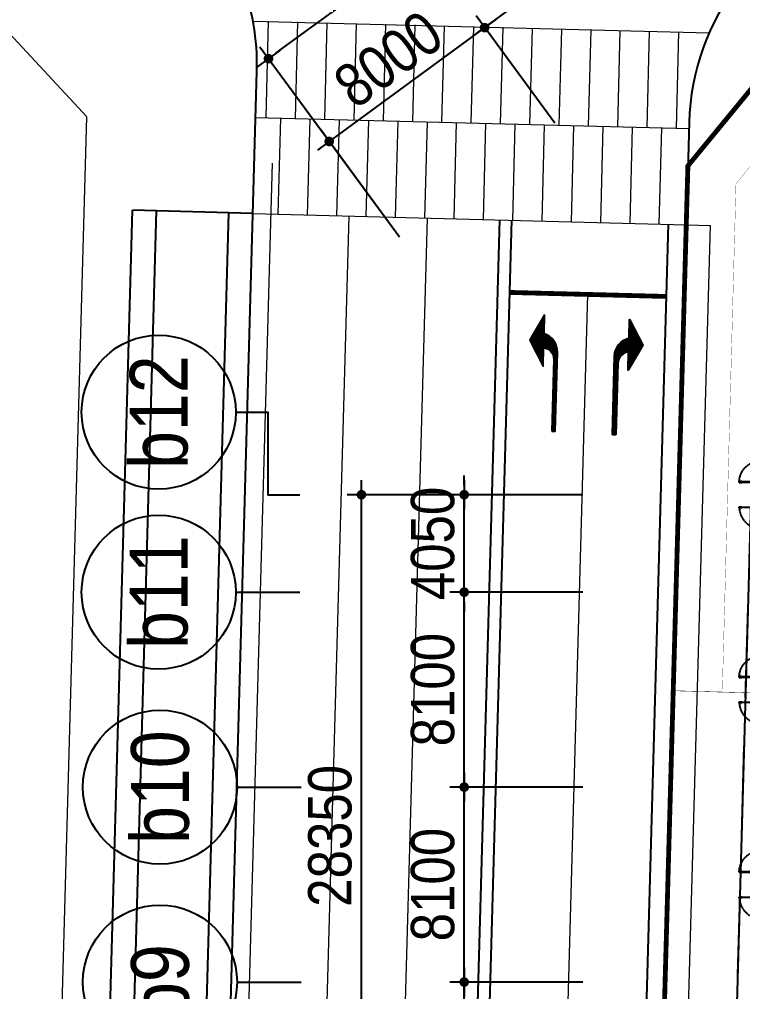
# Model space of a CAD drawing. Header units: millimetres. Extents: x 75184266 to 76346726, y -35077925 to -33679385.
# Drawn here: x 75267345 to 75297370, y -34906257 to -34865864 of the extents above; entities that cross this region are included whole.
import ezdxf
from ezdxf.enums import TextEntityAlignment as Align
from ezdxf.xclip import XClip

# ---------------------------------------------------------------- set-up
doc = ezdxf.new("R2010")
doc.units = ezdxf.units.MM
doc.header["$LTSCALE"] = 50
doc.header["$MEASUREMENT"] = 0
doc.header["$XCLIPFRAME"] = 2
doc.header["$PDMODE"] = 1
doc.header["$PDSIZE"] = -3
for name, pattern in [('PHANTOM2', [1.25, 0.625, -0.125, 0.125, -0.125, 0.125, -0.125]), ('XR-1F-PLAN$0$CEN', [62, 60, -1, 0, -1]), ('XR-1F-PLAN$0$HIDDEN', [0.375, 0.25, -0.125]), ('XR-B1$0$XR-지하3층$0$HID1', [2.3, 1.5, -0.8]), ('XR-B1$0$XR-지하3층$0$PHANTOM2', [1.25, 0.625, -0.125, 0.125, -0.125, 0.125, -0.125]), ('XR-지하3층$0$ANYANG1', [11.5, 6, -1, 1, -1.5, 1, -1]), ('XR-지하3층$0$HID1', [2.3, 1.5, -0.8]), ('XR-지하3층$0$L2-2', [2.5, 1, -1.5]), ('XR-지하3층$0$PHANTOM2', [1.25, 0.625, -0.125, 0.125, -0.125, 0.125, -0.125])]:
    doc.linetypes.add(name, pattern=pattern)
doc.layers.get('0').update_dxf_attribs({"linetype": 'CONTINUOUS'})
doc.layers.get('Defpoints').update_dxf_attribs({"color": 51, "linetype": 'CONTINUOUS'})
for name, color, linetype in [('AA-MKXS', 3, 'CONTINUOUS'), ('XR-1F-PLAN$0$A-CEN02', 27, 'XR-1F-PLAN$0$CEN'), ('XR-1F-PLAN$0$A-DOR-FRAME', 7, 'CONTINUOUS'), ('XR-1F-PLAN$0$A-DOR-GL', 142, 'CONTINUOUS'), ('XR-1F-PLAN$0$A-DOR-HID', 9, 'XR-1F-PLAN$0$HIDDEN'), ('XR-1F-PLAN$0$A-DOR-TRACE', 8, 'CONTINUOUS'), ('XR-1F-PLAN$0$A-FRAME', 1, 'CONTINUOUS'), ('XR-1F-PLAN$0$A-HDCP7', 7, 'CONTINUOUS'), ('XR-1F-PLAN$0$A-WIN-ELE8', 8, 'CONTINUOUS'), ('XR-B1$0$XR-지하3층$0$-L-land1', 6, 'CONTINUOUS'), ('XR-지하3층$0$-L-land1', 6, 'CONTINUOUS'), ('XR-지하3층$0$0-현시박스', 7, 'CONTINUOUS'), ('XR-지하3층$0$0MARK', 7, 'CONTINUOUS'), ('XR-지하3층$0$0중앙선', 1, 'CONTINUOUS'), ('XR-지하3층$0$보도라인', 7, 'CONTINUOUS')]:
    doc.layers.add(name, color=color, linetype=linetype)
for name, color, linetype, plot in [('XR-B1$0$XR-지하3층$0$DEFPOINT', 142, 'CONTINUOUS', False), ('XR-지하3층$0$DEFPOINT', 142, 'CONTINUOUS', False), ('건축', 8, 'CONTINUOUS', False)]:
    doc.layers.add(name, color=color, linetype=linetype, plot=plot)
for name, color, linetype, lineweight in [('XR-지하3층$0$$-길가장자리선', 7, 'CONTINUOUS', 0), ('XR-지하3층$0$$-정지선', 6, 'CONTINUOUS', 0), ('XR-지하3층$0$$-차로분리', 7, 'CONTINUOUS', 0), ('XR-지하3층$0$0_plan', 7, 'CONTINUOUS', 0), ('XR-지하3층$0$RP-횡단보도', 8, 'CONTINUOUS', 0)]:
    doc.layers.add(name, color=color, linetype=linetype, lineweight=lineweight)
doc.styles.add('XR-지하3층$0$20110829_평면도_면적조정$0$돋움', font='')
doc.styles.add('XR-지하3층$0$돋움', font='', dxfattribs={"width": 0.9})
doc.styles.get('XR-지하3층$0$20110829_평면도_면적조정$0$돋움').set_extended_font_data('Dotum')
doc.styles.get('XR-지하3층$0$돋움').set_extended_font_data('Dotum')
doc.dimstyles.new('XR-지하3층$0$20110829_평면도_면적조정$0$std_style', dxfattribs={"dimscale": 400, "dimtxt": 3, "dimasz": 1, "dimexe": 1.5, "dimexo": 2, "dimgap": 1, "dimtad": 1, "dimtoh": 1, "dimdec": 0, "dimzin": 0, "dimdsep": 46, "dimtxsty": 'XR-지하3층$0$돋움', "dimblk": 'XR-지하3층$0$20110829_평면도_면적조정$0$01420DDOT01', "dimblk1": 'XR-지하3층$0$20110829_평면도_면적조정$0$01420DDOT01', "dimblk2": 'XR-지하3층$0$20110829_평면도_면적조정$0$01420DDOT01', "dimcen": 2.5, "dimdle": 8, "dimclrd": 256, "dimclre": 256, "dimclrt": 256, "dimadec": 0, "dimazin": 0, "dimtfac": 1, "dimtdec": 0, "dimtix": 1, "dimtmove": 2, "dimatfit": 3, "dimldrblk": 'XR-지하3층$0$20110829_평면도_면적조정$0$_ClosedBlank', "dimfxl": 1, "dimtolj": 1, "dimtzin": 0, "dimlwd": -1, "dimlwe": -1, "dimarcsym": 0})

# ---------------------------------------------------------------- blocks, each defined once
blk = doc.blocks.new('XR-1F-PLAN$0$A$C10B20476')
at = {"layer": 'Defpoints'}
for p, q in [((134, 35), (110, 35)), ((110, 35), (110, 0)), ((134, 35), (134, 0))]:
    blk.add_line(p, q, dxfattribs=at)
at = {"layer": 'XR-1F-PLAN$0$A-CEN02', "linetype": 'Continuous'}
blk.add_line((318, 80), (0, 80), dxfattribs=at)
at = {"layer": 'XR-1F-PLAN$0$A-FRAME'}
for p, q in [((144, 80), (110, 80)), ((110, 56), (144, 56)), ((110, 43), (144, 43)), ((144, 20), (134, 20))]:
    blk.add_line(p, q, dxfattribs=at)
for points in [[(88, 20), (88, 80)], [(110, 35), (110, 80)], [(122, 48), (144, 48), (144, 20), (238, 20), (238, 80), (144, 80), (144, 51), (122, 51), (122, 48)]]:
    blk.add_lwpolyline(points, dxfattribs=at)
blk = doc.blocks.new('XR-1F-PLAN$0$A$C491451C1')
at = {"layer": 'Defpoints'}
for p, q in [((15, 208), (-20, 208)), ((15, 184), (-20, 184)), ((15, 184), (15, 208)), ((45, 208), (45, 184)), ((45, 208), (80, 208)), ((45, 184), (80, 184))]:
    blk.add_line(p, q, dxfattribs=at)
at = {"layer": 'XR-1F-PLAN$0$A-CEN02', "linetype": 'Continuous'}
blk.add_line((30, 0), (30, 318), dxfattribs=at)
at = {"layer": 'XR-1F-PLAN$0$A-FRAME'}
for p, q in [((0, 174), (0, 184)), ((24, 208), (24, 174)), ((37, 208), (37, 174)), ((60, 174), (60, 184))]:
    blk.add_line(p, q, dxfattribs=at)
for points in [[(0, 230), (60, 230)], [(29, 196), (29, 174), (0, 174), (0, 80), (60, 80), (60, 174), (32, 174), (32, 196), (29, 196)], [(15, 208), (45, 208)]]:
    blk.add_lwpolyline(points, dxfattribs=at)
blk = doc.blocks.new('XR-1F-PLAN$0$A$C7F517DA1')
at = {"layer": 'XR-1F-PLAN$0$A-DOR-FRAME', "ltscale": 0.5, "elevation": 0}
for points in [[(50, 1675), (60, 1675), (60, 1690), (75, 1690), (75, 1675), (85, 1675), (85, 1775), (50, 1775)], [(50, 925), (10, 925), (10, 825), (50, 825)], [(990, 925), (950, 925), (950, 825), (990, 825)]]:
    blk.add_lwpolyline(points, close=True, dxfattribs=at)
blk.add_lwpolyline([(50, 875), (50, 975), (60, 975), (60, 960), (75, 960), (75, 975), (85, 975), (85, 875), (50, 875)], dxfattribs=at)
at = {"layer": 'XR-1F-PLAN$0$A-DOR-GL', "elevation": 0}
blk.add_lwpolyline([(62, 962), (72, 962), (72, 1687), (62, 1687)], close=True, dxfattribs=at)
at = {"layer": 'XR-1F-PLAN$0$A-DOR-HID', "ltscale": 2, "elevation": 0}
blk.add_lwpolyline([(50, 875), (50, 775), (60, 775), (60, 790), (75, 790), (75, 775), (85, 775), (85, 875), (50, 875)], dxfattribs=at)
for points in [[(62, 788), (72, 788), (72, 63), (62, 63)], [(50, 75), (60, 75), (60, 60), (75, 60), (75, 75), (85, 75), (85, -25), (50, -25)]]:
    blk.add_lwpolyline(points, close=True, dxfattribs=at)
at = {"layer": 'XR-1F-PLAN$0$A-DOR-HID', "ltscale": 2}
blk.add_arc((50, 875, 0), 900, 270, 0, dxfattribs=at)
at = {"layer": 'XR-1F-PLAN$0$A-DOR-TRACE'}
blk.add_arc((50, 875, 0), 900, 0, 90, dxfattribs=at)
at = {"layer": 'XR-1F-PLAN$0$A-WIN-ELE8'}
for p, q in [((85, 890, 0), (950, 890, 0)), ((85, 860, 0), (950, 860, 0))]:
    blk.add_line(p, q, dxfattribs=at)
blk = doc.blocks.new('Showwindow-8.1')
at = {"layer": 'AA-MKXS', "ltscale": 0.5}
for p, q in [((-3650, -150, 0), (-3650, 50, 0)), ((-400, -150), (-400, 50)), ((-400, 50), (400, 50, 0)), ((400, -150, 0), (400, 50, 0)), ((3650, -150, 0), (3650, 50, 0)), ((-410, -150, 0), (-410, -128, 0)), ((-400, -150), (400, -150, 0))]:
    blk.add_line(p, q, dxfattribs=at)
at = {"layer": 'XR-1F-PLAN$0$A-DOR-GL'}
for points in [[(-3595, -104), (-3595, -128), (-2535, -128), (-2535, -104)], [(-1495, -104), (-1495, -128), (-2505, -128), (-2505, -104)], [(1495, -104), (1495, -128), (2505, -128), (2505, -104)], [(3595, -104), (3595, -128), (2535, -128), (2535, -104)]]:
    blk.add_lwpolyline(points, close=True, dxfattribs=at)
at = {"layer": 'XR-1F-PLAN$0$A-FRAME'}
for p, q in [((-3640, -150, 0), (-3640, -128, 0)), ((-3580, -150, 0), (-3580, -128, 0)), ((-2550, -150, 0), (-2550, -128, 0)), ((-2490, -150, 0), (-2490, -128, 0)), ((-470, -150, 0), (-470, -128, 0)), ((410, -150, 0), (410, -128, 0)), ((470, -150, 0), (470, -128, 0)), ((2490, -150, 0), (2490, -128, 0)), ((2550, -150, 0), (2550, -128, 0)), ((3580, -150, 0), (3580, -128, 0)), ((3640, -150, 0), (3640, -128, 0))]:
    blk.add_line(p, q, dxfattribs=at)
at = {"layer": 'XR-1F-PLAN$0$A-HDCP7'}
for points in [[(-1750, -150), (-1450, -150), (-1450, -165), (-1750, -165)], [(1750, -150), (1450, -150), (1450, -165), (1750, -165)]]:
    blk.add_lwpolyline(points, close=True, dxfattribs=at)
at = {"layer": 'XR-1F-PLAN$0$A-WIN-ELE8'}
for p, q in [((-3580, 0, 0), (-2550, 0)), ((-3580, -150, 0), (-1510, -150)), ((-2490, 0), (-1510, 0)), ((2490, 0), (1510, 0)), ((3580, -150, 0), (1510, -150)), ((3580, 0, 0), (2550, 0))]:
    blk.add_line(p, q, dxfattribs=at)
at = {"layer": 'XR-1F-PLAN$0$A-DOR-FRAME', "ltscale": 600, "extrusion": (0, 0, -1), "zscale": -1}
blk.add_blockref('XR-1F-PLAN$0$A$C7F517DA1', (460, -975, 0), dxfattribs=at)
at = {"layer": 'XR-1F-PLAN$0$A-DOR-FRAME', "ltscale": 600, "extrusion": (0, 0, -1), "xscale": -1, "zscale": -1}
blk.add_blockref('XR-1F-PLAN$0$A$C7F517DA1', (-460, -975, 0), dxfattribs=at)
at = {"layer": 'XR-1F-PLAN$0$A-FRAME', "rotation": 90}
blk.add_blockref('XR-1F-PLAN$0$A$C10B20476', (-3560, -238, 0), dxfattribs=at)
at = {"layer": 'XR-1F-PLAN$0$A-FRAME', "ltscale": 0.5, "extrusion": (0, 0, -1), "zscale": -1, "rotation": 180}
for p in [(2550, 80), (1510, 80)]:
    blk.add_blockref('XR-1F-PLAN$0$A$C491451C1', p, dxfattribs=at)
at = {"layer": 'XR-1F-PLAN$0$A-FRAME', "extrusion": (0, 0, -1), "xscale": -1, "zscale": -1, "rotation": 270}
blk.add_blockref('XR-1F-PLAN$0$A$C10B20476', (390, -238), dxfattribs=at)
at = {"layer": 'XR-1F-PLAN$0$A-FRAME', "extrusion": (0, 0, -1), "zscale": -1, "rotation": 90}
blk.add_blockref('XR-1F-PLAN$0$A$C10B20476', (-390, -238), dxfattribs=at)
at = {"layer": 'XR-1F-PLAN$0$A-FRAME', "ltscale": 0.5, "extrusion": (0, 0, -1), "xscale": -1, "zscale": -1, "rotation": 180}
for p in [(-1510, 80), (-2550, 80)]:
    blk.add_blockref('XR-1F-PLAN$0$A$C491451C1', p, dxfattribs=at)
at = {"layer": 'XR-1F-PLAN$0$A-FRAME', "xscale": -1, "rotation": 270}
blk.add_blockref('XR-1F-PLAN$0$A$C10B20476', (3560, -238, 0), dxfattribs=at)
blk = doc.blocks.new('SW-4.05')
at = {"layer": 'AA-MKXS', "ltscale": 0.5}
for p, q in [((0, -200), (0, 0)), ((3250, -200, 0), (3250, 0, 0))]:
    blk.add_line(p, q, dxfattribs=at)
at = {"layer": 'XR-1F-PLAN$0$A-DOR-GL', "elevation": 0}
for points in [[(1095, -154), (1095, -178), (2105, -178), (2105, -154)], [(3195, -154), (3195, -178), (2135, -178), (2135, -154)]]:
    blk.add_lwpolyline(points, close=True, dxfattribs=at)
at = {"layer": 'XR-1F-PLAN$0$A-FRAME'}
for p, q in [((10, -200), (10, -178)), ((70, -200), (70, -178)), ((2090, -200), (2090, -178)), ((2150, -200), (2150, -178)), ((3180, -200, 0), (3180, -178, 0)), ((3240, -200, 0), (3240, -178, 0))]:
    blk.add_line(p, q, dxfattribs=at)
at = {"layer": 'XR-1F-PLAN$0$A-HDCP7', "elevation": 0}
blk.add_lwpolyline([(1350, -200), (1050, -200), (1050, -215), (1350, -215)], close=True, dxfattribs=at)
at = {"layer": 'XR-1F-PLAN$0$A-WIN-ELE8'}
for p, q in [((2090, -50, 0), (1110, -50, 0)), ((3180, -200, 0), (1110, -200, 0)), ((3180, -50, 0), (2150, -50, 0))]:
    blk.add_line(p, q, dxfattribs=at)
at = {"layer": 'XR-1F-PLAN$0$A-DOR-FRAME', "ltscale": 600, "extrusion": (0, 0, -1), "xscale": -1, "zscale": -1, "rotation": 2.5358915e-09}
blk.add_blockref('XR-1F-PLAN$0$A$C7F517DA1', (-60, -1025, 0), dxfattribs=at)
at = {"layer": 'XR-1F-PLAN$0$A-FRAME', "extrusion": (0, 0, -1), "zscale": -1, "rotation": 90.00000000253594}
blk.add_blockref('XR-1F-PLAN$0$A$C10B20476', (10, -288, 0), dxfattribs=at)
at = {"layer": 'XR-1F-PLAN$0$A-FRAME', "ltscale": 0.5, "extrusion": (0, 0, -1), "xscale": -1, "zscale": -1, "rotation": 180}
for p in [(-1110, 30, 0), (-2150, 30, 0)]:
    blk.add_blockref('XR-1F-PLAN$0$A$C491451C1', p, dxfattribs=at)
at = {"layer": 'XR-1F-PLAN$0$A-FRAME', "xscale": -1, "rotation": 269.999999997464}
blk.add_blockref('XR-1F-PLAN$0$A$C10B20476', (3160, -288, 0), dxfattribs=at)
blk = doc.blocks.new('SW-D1')
at = {"layer": 'AA-MKXS', "ltscale": 0.5}
for p, q in [((-1070, 1206, 0), (-909, 1324, 0)), ((7272, -150), (7272, 50)), ((7262, -150, 0), (7262, -128, 0))]:
    blk.add_line(p, q, dxfattribs=at)
at = {"layer": 'XR-1F-PLAN$0$A-DOR-GL', "elevation": 0}
blk.add_lwpolyline([(-386, 350), (-405, 336), (-86, -99), (-67, -85)], close=True, dxfattribs=at)
at = {"layer": 'XR-1F-PLAN$0$A-DOR-GL'}
for points in [[(977, -104), (977, -128), (-33, -128), (-33, -104)], [(2017, -104), (2017, -128), (1007, -128), (1007, -104)], [(3057, -104), (3057, -128), (2047, -128), (2047, -104)], [(4097, -104), (4097, -128), (3087, -128), (3087, -104)], [(5137, -104), (5137, -128), (4127, -128), (4127, -104)], [(6177, -104), (6177, -128), (5167, -128), (5167, -104)], [(6177, -104), (6177, -128), (5167, -128), (5167, -104)]]:
    blk.add_lwpolyline(points, close=True, dxfattribs=at)
at = {"layer": 'XR-1F-PLAN$0$A-FRAME'}
for p, q in [((-1064, 1198, 0), (-1047, 1211, 0)), ((-1029, 1150, 0), (-1011, 1163, 0)), ((-95, -120, 0), (-85, -101, 0)), ((-41, -147, 0), (-31, -128, 0)), ((962, -150, 0), (962, -128, 0)), ((1022, -150, 0), (1022, -128, 0)), ((2002, -150, 0), (2002, -128, 0)), ((2062, -150, 0), (2062, -128, 0)), ((3042, -150, 0), (3042, -128, 0)), ((3102, -150, 0), (3102, -128, 0)), ((4082, -150, 0), (4082, -128, 0)), ((4142, -150, 0), (4142, -128, 0)), ((5122, -150, 0), (5122, -128, 0)), ((5122, -150, 0), (5122, -128, 0)), ((5182, -150, 0), (5182, -128, 0)), ((5182, -150, 0), (5182, -128, 0)), ((7202, -150, 0), (7202, -128, 0))]:
    blk.add_line(p, q, dxfattribs=at)
at = {"layer": 'XR-1F-PLAN$0$A-HDCP7', "elevation": 0}
blk.add_lwpolyline([(-272, 117), (-450, 359), (-462, 351), (-284, 109)], close=True, dxfattribs=at)
at = {"layer": 'XR-1F-PLAN$0$A-HDCP7'}
blk.add_lwpolyline([(5922, -150), (6222, -150), (6222, -165), (5922, -165)], close=True, dxfattribs=at)
at = {"layer": 'XR-1F-PLAN$0$A-WIN-ELE8'}
for p, q in [((-100, -118, 0), (-414, 311, 0)), ((0, 0, 0), (-293, 400, 0)), ((0, 0), (962, 0)), ((1022, 0), (2002, 0)), ((2062, 0), (3042, 0)), ((3102, 0), (4082, 0)), ((4142, 0), (5122, 0)), ((5182, 0), (6162, 0)), ((5182, 0), (6162, 0)), ((-100, -118), (-95, -120)), ((-41, -147, 0), (-36, -150, 0)), ((962, -150), (-36, -150)), ((1022, -150), (2002, -150, 0)), ((2062, -150), (3042, -150)), ((3102, -150), (4082, -150)), ((4142, -150), (5122, -150)), ((5182, -150), (6162, -150))]:
    blk.add_line(p, q, dxfattribs=at)
at = {"layer": 'XR-1F-PLAN$0$A-DOR-FRAME', "ltscale": 600, "extrusion": (0, 0, -1), "xscale": -1, "zscale": -1, "rotation": 53.75306641705203}
blk.add_blockref('XR-1F-PLAN$0$A$C7F517DA1', (1700, 670, 0), dxfattribs=at)
at = {"layer": 'XR-1F-PLAN$0$A-DOR-FRAME', "ltscale": 600, "extrusion": (0, 0, -1), "zscale": -1}
blk.add_blockref('XR-1F-PLAN$0$A$C7F517DA1', (-7212, -975, 0), dxfattribs=at)
at = {"layer": 'XR-1F-PLAN$0$A-FRAME', "extrusion": (0, 0, -1), "zscale": -1, "rotation": 143.7530664170521}
blk.add_blockref('XR-1F-PLAN$0$A$C10B20476', (1147, 1162, 0), dxfattribs=at)
at = {"layer": 'XR-1F-PLAN$0$A-FRAME', "ltscale": 0.5, "extrusion": (0, 0, -1), "xscale": -1, "zscale": -1, "rotation": 233.753066417052}
blk.add_blockref('XR-1F-PLAN$0$A$C491451C1', (229, 447, 0), dxfattribs=at)
at = {"layer": 'XR-1F-PLAN$0$A-FRAME', "ltscale": 0.5, "extrusion": (0, 0, -1), "zscale": -1}
for p, rotation in [((-9, 85), 206.9227389078294), ((-962, 80), 180.0000000025359), ((-2002, 80), 180.0000000025359), ((-3042, 80), 180.0000000025359), ((-4082, 80), 180.0000000025359), ((-5122, 80), 180.0000000025359), ((-5122, 80), 180.0000000025359), ((-6162, 80), 180.0000000025359)]:
    blk.add_blockref('XR-1F-PLAN$0$A$C491451C1', p, dxfattribs=dict(at, rotation=rotation))
at = {"layer": 'XR-1F-PLAN$0$A-FRAME', "extrusion": (0, 0, -1), "xscale": -1, "zscale": -1, "rotation": 270.0000000025359}
blk.add_blockref('XR-1F-PLAN$0$A$C10B20476', (-7282, -238), dxfattribs=at)
blk = doc.blocks.new('XR-지하3층$0$20110829_평면도_면적조정$0$01420DDOT01')
blk.add_line((-1.5, 0), (1.5, 0))
at = {"const_width": 0.5}
blk.add_lwpolyline([(-0.25, 0, 1), (0.25, 0, 1)], format="xyb", close=True, dxfattribs=at)
blk = doc.blocks.new('*D193')
at = {"layer": 'Defpoints', "color": 0, "transparency": 16777216}
for p in [(75286660, -34866205), (75290046, -34870824, 0), (75283594, -34875554, 0)]:
    blk.add_point(p, dxfattribs=at)
at = {"layer": '건축'}
for p, q in [((75289573, -34870179), (75286305, -34865721)), ((75280531, -34870699), (75286338, -34866442)), ((75283121, -34874909), (75279854, -34870452))]:
    blk.add_line(p, q, dxfattribs=at)
at = {"layer": '건축', "xscale": 400, "yscale": 400, "zscale": 400}
for p, rotation in [((75286660, -34866205), 36.24693456144445), ((75280208, -34870936), 216.2469345614445)]:
    blk.add_blockref('XR-지하3층$0$20110829_평면도_면적조정$0$01420DDOT01', p, dxfattribs=dict(at, rotation=rotation))
at = {"layer": '건축', "insert": (75282665, -34867521), "char_height": 1800, "attachment_point": 5, "rotation": 36.2469, "style": 'XR-지하3층$0$돋움'}
blk.add_mtext('\\A1;8000', dxfattribs=at)
blk = doc.blocks.new('XR-지하3층$0$20110829_평면도_면적조정$0$_ClosedBlank')
at = {"color": 0, "linetype": 'ByBlock', "lineweight": -2}
for p, q in [((-1, 0.17), (0, 0)), ((-1, 0.17), (-1, -0.17)), ((0, 0), (-1, -0.17))]:
    blk.add_line(p, q, dxfattribs=at)
blk = doc.blocks.new('*D194')
at = {"layer": 'Defpoints', "color": 0, "transparency": 16777216}
for p in [(75346480, -34817058), (75352389, -34825118, 0), (75283594, -34875554, 0)]:
    blk.add_point(p, dxfattribs=at)
at = {"layer": '건축'}
for p, q in [((75351916, -34824473), (75346125, -34816574)), ((75278008, -34867258), (75346157, -34817295)), ((75283121, -34874909), (75277331, -34867011))]:
    blk.add_line(p, q, dxfattribs=at)
at = {"layer": '건축', "xscale": 400, "yscale": 400, "zscale": 400}
for p, rotation in [((75346480, -34817058), 36.24693456144445), ((75277686, -34867495), 216.2469345614445)]:
    blk.add_blockref('XR-지하3층$0$20110829_평면도_면적조정$0$01420DDOT01', p, dxfattribs=dict(at, rotation=rotation))
at = {"layer": '건축', "insert": (75311313, -34841227), "char_height": 1800, "attachment_point": 5, "rotation": 36.2469, "style": 'XR-지하3층$0$돋움'}
blk.add_mtext('\\A1;85302', dxfattribs=at)
blk = doc.blocks.new('*D195')
at = {"layer": 'Defpoints', "color": 0, "transparency": 16777216}
for p in [(75296741, -34858815), (75300127, -34863433, 0), (75290046, -34870824, 0)]:
    blk.add_point(p, dxfattribs=at)
at = {"layer": '건축'}
for p, q in [((75299654, -34862788), (75296386, -34858331)), ((75286983, -34865969), (75296419, -34859051)), ((75289573, -34870179), (75286305, -34865721))]:
    blk.add_line(p, q, dxfattribs=at)
at = {"layer": '건축', "xscale": 400, "yscale": 400, "zscale": 400}
for p, rotation in [((75296741, -34858815), 36.24693456144445), ((75286660, -34866205), 216.2469345614445)]:
    blk.add_blockref('XR-지하3층$0$20110829_평면도_면적조정$0$01420DDOT01', p, dxfattribs=dict(at, rotation=rotation))
at = {"layer": '건축', "insert": (75290931, -34861461), "char_height": 1800, "attachment_point": 5, "rotation": 36.2469, "style": 'XR-지하3층$0$돋움'}
blk.add_mtext('\\A1;12500', dxfattribs=at)
blk = doc.blocks.new('*D258')
at = {"layer": 'Defpoints', "color": 0, "transparency": 16777216}
for p in [(75285812, -34897762), (75291539, -34897762, 0), (75291539, -34905862, 0)]:
    blk.add_point(p, dxfattribs=at)
at = {"layer": '건축'}
for p, q in [((75290739, -34897762), (75285212, -34897762)), ((75285812, -34905462), (75285812, -34898162)), ((75290739, -34905862), (75285212, -34905862))]:
    blk.add_line(p, q, dxfattribs=at)
at = {"layer": '건축', "xscale": 400, "yscale": 400, "zscale": 400}
for p, rotation in [((75285812, -34897762), 90), ((75285812, -34905862), 270)]:
    blk.add_blockref('XR-지하3층$0$20110829_평면도_면적조정$0$01420DDOT01', p, dxfattribs=dict(at, rotation=rotation))
at = {"layer": '건축', "insert": (75284511, -34901812), "char_height": 1800, "attachment_point": 5, "rotation": 90, "style": 'XR-지하3층$0$돋움'}
blk.add_mtext('\\A1;8100', dxfattribs=at)
blk = doc.blocks.new('*D259')
at = {"layer": 'Defpoints', "color": 0, "transparency": 16777216}
for p in [(75285812, -34889662), (75291539, -34889662, 0), (75291539, -34897762, 0)]:
    blk.add_point(p, dxfattribs=at)
at = {"layer": '건축'}
for p, q in [((75290739, -34889662), (75285212, -34889662)), ((75285812, -34897362), (75285812, -34890062)), ((75290739, -34897762), (75285212, -34897762))]:
    blk.add_line(p, q, dxfattribs=at)
at = {"layer": '건축', "xscale": 400, "yscale": 400, "zscale": 400}
for p, rotation in [((75285812, -34889662), 90), ((75285812, -34897762), 270)]:
    blk.add_blockref('XR-지하3층$0$20110829_평면도_면적조정$0$01420DDOT01', p, dxfattribs=dict(at, rotation=rotation))
at = {"layer": '건축', "insert": (75284511, -34893712), "char_height": 1800, "attachment_point": 5, "rotation": 90, "style": 'XR-지하3층$0$돋움'}
blk.add_mtext('\\A1;8100', dxfattribs=at)
blk = doc.blocks.new('*D277')
at = {"layer": 'Defpoints', "color": 0, "transparency": 16777216}
for p in [(75285812, -34905862), (75291539, -34905862, 0), (75291539, -34913962, 0)]:
    blk.add_point(p, dxfattribs=at)
at = {"layer": '건축'}
for p, q in [((75290739, -34905862), (75285212, -34905862)), ((75285812, -34913562), (75285812, -34906262)), ((75290739, -34913962), (75285212, -34913962))]:
    blk.add_line(p, q, dxfattribs=at)
at = {"layer": '건축', "xscale": 400, "yscale": 400, "zscale": 400}
for p, rotation in [((75285812, -34905862), 90), ((75285812, -34913962), 270)]:
    blk.add_blockref('XR-지하3층$0$20110829_평면도_면적조정$0$01420DDOT01', p, dxfattribs=dict(at, rotation=rotation))
at = {"layer": '건축', "insert": (75284511, -34909912), "char_height": 1800, "attachment_point": 5, "rotation": 90, "style": 'XR-지하3층$0$돋움'}
blk.add_mtext('\\A1;8100', dxfattribs=at)
blk = doc.blocks.new('*D278')
at = {"layer": 'Defpoints', "color": 0, "transparency": 16777216}
for p in [(75281546, -34885612), (75291539, -34885612, 0), (75291539, -34913962, 0)]:
    blk.add_point(p, dxfattribs=at)
at = {"layer": '건축'}
for p, q in [((75290739, -34885612), (75280946, -34885612)), ((75281546, -34913562), (75281546, -34886012)), ((75290739, -34913962), (75280946, -34913962))]:
    blk.add_line(p, q, dxfattribs=at)
at = {"layer": '건축', "xscale": 400, "yscale": 400, "zscale": 400}
for p, rotation in [((75281546, -34885612), 90), ((75281546, -34913962), 270)]:
    blk.add_blockref('XR-지하3층$0$20110829_평면도_면적조정$0$01420DDOT01', p, dxfattribs=dict(at, rotation=rotation))
at = {"layer": '건축', "insert": (75280244, -34899787), "char_height": 1800, "attachment_point": 5, "rotation": 90, "style": 'XR-지하3층$0$돋움'}
blk.add_mtext('\\A1;28350', dxfattribs=at)
blk = doc.blocks.new('*D288')
at = {"layer": 'Defpoints', "color": 0, "transparency": 16777216}
for p in [(75285812, -34885612), (75291539, -34885612, 0), (75291539, -34889662, 0)]:
    blk.add_point(p, dxfattribs=at)
at = {"layer": '건축'}
for p, q in [((75285812, -34885212), (75285812, -34884812)), ((75290739, -34885612), (75285212, -34885612)), ((75285812, -34889662), (75285812, -34885612)), ((75290739, -34889662), (75285212, -34889662)), ((75285812, -34890062), (75285812, -34890462))]:
    blk.add_line(p, q, dxfattribs=at)
at = {"layer": '건축', "xscale": 400, "yscale": 400, "zscale": 400}
for p, rotation in [((75285812, -34885612), 270), ((75285812, -34889662), 90)]:
    blk.add_blockref('XR-지하3층$0$20110829_평면도_면적조정$0$01420DDOT01', p, dxfattribs=dict(at, rotation=rotation))
at = {"layer": '건축', "insert": (75284511, -34887637), "char_height": 1800, "attachment_point": 5, "rotation": 90, "style": 'XR-지하3층$0$돋움'}
blk.add_mtext('\\A1;4050', dxfattribs=at)
blk = doc.blocks.new('11111111')
at = {"layer": 'XR-B1$0$XR-지하3층$0$-L-land1', "color": 1, "linetype": 'XR-B1$0$XR-지하3층$0$PHANTOM2', "ltscale": 200, "true_color": 0xfb0404}
blk.add_lwpolyline([(77063562, -34333155), (77066587, -34318155), (77066649, -34281009), (77069707, -34246009), (77069739, -34226894), (76980173, -34220244), (76854435, -34210909, -0.115118), (76806437, -34235824), (76800088, -34243550), (76796571, -34369510), (76803542, -34376679), (76934489, -34376677), (76959481, -34372677), (76989487, -34372677), (77004494, -34373677), (77052897, -34373675), (77063512, -34363078)], format="xyb", close=True, dxfattribs=at)
at = {"layer": 'XR-B1$0$XR-지하3층$0$DEFPOINT', "linetype": 'XR-B1$0$XR-지하3층$0$HID1', "ltscale": 50}
blk.add_lwpolyline([(77060562, -34332853), (77063587, -34317853), (77063649, -34280876), (77066707, -34245876), (77066734, -34229679), (76979951, -34223236), (76855438, -34213992, -0.110486), (76808135, -34238483), (76803058, -34244661), (76799605, -34368327), (76804810, -34373679), (76934251, -34373677), (76959243, -34369677), (76989587, -34369677), (77004594, -34370677), (77051655, -34370675), (77060514, -34361831)], format="xyb", close=True, dxfattribs=at)
blk = doc.blocks.new('*X56')
at = {"color": 0}
for p, q in [((1263.5, 961.9), (1264, 961.9)), ((1263.5, 960), (1265, 960)), ((1263.5, 958.1), (1266, 958.1)), ((1263.5, 956.2), (1267.1, 956.2)), ((1263.5, 954.4), (1268.1, 954.4)), ((1263.5, 952.5), (1269.1, 952.5)), ((1263.5, 950.6), (1270.1, 950.6)), ((1263.5, 948.8), (1271.1, 948.8)), ((1263.5, 946.9), (1272.2, 946.9)), ((1263.5, 945), (1273.2, 945)), ((1263.5, 943.1), (1274.2, 943.1)), ((1263.5, 941.2), (1275.2, 941.2)), ((1263.5, 939.4), (1276.3, 939.4)), ((1263.5, 937.5), (1277.3, 937.5)), ((1263.5, 935.6), (1278.3, 935.6)), ((1263.5, 933.8), (1279.3, 933.8)), ((1263.5, 931.9), (1280.4, 931.9)), ((1263.5, 930), (1281.4, 930)), ((1263.5, 928.1), (1282.4, 928.1)), ((1263.5, 926.2), (1283.4, 926.2)), ((1263.5, 924.4), (1284.4, 924.4)), ((1263.5, 922.5), (1285.5, 922.5)), ((1263.5, 920.6), (1286.5, 920.6)), ((1263.5, 918.8), (1287.5, 918.8)), ((1263.5, 916.9), (1288.5, 916.9)), ((1263.5, 915), (1289.6, 915)), ((1263.5, 913.1), (1290.6, 913.1)), ((1263.5, 911.2), (1291.6, 911.2)), ((1263.5, 909.4), (1292.6, 909.4)), ((1263.5, 907.5), (1293.6, 907.5)), ((1263.5, 905.6), (1294.7, 905.6)), ((1263.5, 903.8), (1295.7, 903.8)), ((1263.5, 901.9), (1296.7, 901.9)), ((1263.5, 900), (1297.7, 900)), ((1263.5, 898.1), (1298.8, 898.1)), ((1263.5, 896.2), (1299.8, 896.2)), ((1263.5, 894.4), (1300.8, 894.4)), ((1263.5, 892.5), (1301.8, 892.5)), ((1263.5, 890.6), (1302.9, 890.6)), ((1263.5, 888.8), (1303.9, 888.8)), ((1263.5, 886.9), (1304.9, 886.9)), ((1263.5, 885), (1305.9, 885)), ((1212.9, 841.9), (1317.6, 841.9)), ((1213.9, 843.8), (1318.6, 843.8)), ((1214.9, 845.6), (1319.7, 845.6)), ((1216.1, 847.5), (1320.7, 847.5)), ((1217.3, 849.4), (1321.7, 849.4)), ((1218.6, 851.2), (1322.7, 851.2)), ((1220, 853.1), (1323.3, 853.1)), ((1221.4, 855), (1322.3, 855)), ((1223, 856.9), (1321.3, 856.9)), ((1224.6, 858.8), (1320.2, 858.8)), ((1226.4, 860.6), (1319.2, 860.6)), ((1228.2, 862.5), (1318.2, 862.5)), ((1230.2, 864.4), (1317.2, 864.4)), ((1232.4, 866.2), (1316.1, 866.2)), ((1234.7, 868.1), (1315.1, 868.1)), ((1237.1, 870), (1314.1, 870)), ((1239.8, 871.9), (1313.1, 871.9)), ((1242.8, 873.8), (1312.1, 873.8)), ((1246, 875.6), (1311, 875.6)), ((1249.7, 877.5), (1310, 877.5)), ((1253.8, 879.4), (1309, 879.4)), ((1258.8, 881.2), (1308, 881.2)), ((1263.5, 883.1), (1306.9, 883.1)), ((1203.5, 804.4), (1229.7, 804.4)), ((1203.5, 802.5), (1228.3, 802.5)), ((1203.5, 800.6), (1226.9, 800.6)), ((1203.6, 808.1), (1233.1, 808.1)), ((1203.6, 806.2), (1231.3, 806.2)), ((1203.7, 810), (1235, 810)), ((1203.9, 811.9), (1237.2, 811.9)), ((1204.1, 813.7), (1239.7, 813.7)), ((1204.4, 815.6), (1242.5, 815.6)), ((1204.7, 817.5), (1245.9, 817.5)), ((1205, 819.4), (1250, 819.4)), ((1205.4, 821.2), (1255.7, 821.2)), ((1205.8, 823.1), (1307.4, 823.1)), ((1206.3, 825), (1308.4, 825)), ((1206.8, 826.9), (1309.4, 826.9)), ((1207.4, 828.7), (1310.5, 828.7)), ((1208, 830.6), (1311.5, 830.6)), ((1208.7, 832.5), (1312.5, 832.5)), ((1209.4, 834.4), (1313.5, 834.4)), ((1210.2, 836.2), (1314.6, 836.2)), ((1211, 838.1), (1315.6, 838.1)), ((1211.9, 840), (1316.6, 840)), ((1263.5, 821.2), (1306.4, 821.2)), ((1263.5, 819.4), (1305.4, 819.4)), ((1263.5, 817.5), (1304.3, 817.5)), ((1263.5, 815.6), (1303.3, 815.6)), ((1263.5, 813.7), (1302.3, 813.7)), ((1263.5, 811.9), (1301.3, 811.9)), ((1263.5, 810), (1300.2, 810)), ((1263.5, 808.1), (1299.2, 808.1)), ((1263.5, 806.2), (1298.2, 806.2)), ((1263.5, 804.4), (1297.2, 804.4)), ((1263.5, 802.5), (1296.1, 802.5)), ((1263.5, 800.6), (1295.1, 800.6)), ((1203.5, 798.7), (1225.8, 798.7)), ((1203.5, 796.9), (1224.7, 796.9)), ((1203.5, 795), (1223.7, 795)), ((1203.5, 793.1), (1222.8, 793.1)), ((1203.5, 791.2), (1222, 791.2)), ((1203.5, 789.4), (1221.3, 789.4)), ((1203.5, 787.5), (1220.7, 787.5)), ((1203.5, 785.6), (1220.2, 785.6)), ((1203.5, 783.8), (1219.7, 783.8)), ((1203.5, 781.9), (1219.4, 781.9)), ((1203.5, 780), (1219, 780)), ((1203.5, 778.1), (1218.8, 778.1)), ((1203.5, 776.2), (1218.7, 776.2)), ((1203.5, 774.4), (1218.6, 774.4)), ((1203.5, 772.5), (1218.5, 772.5)), ((1203.5, 770.6), (1218.5, 770.6)), ((1203.5, 768.8), (1218.5, 768.8)), ((1203.5, 766.9), (1218.5, 766.9)), ((1203.5, 765), (1218.5, 765)), ((1203.5, 763.1), (1218.5, 763.1)), ((1203.5, 761.2), (1218.5, 761.2)), ((1203.5, 759.4), (1218.5, 759.4)), ((1203.5, 757.5), (1218.5, 757.5)), ((1263.5, 798.7), (1294.1, 798.7)), ((1263.5, 796.9), (1293.1, 796.9)), ((1263.5, 795), (1292.1, 795)), ((1263.5, 793.1), (1291, 793.1)), ((1263.5, 791.2), (1290, 791.2)), ((1263.5, 789.4), (1289, 789.4)), ((1263.5, 787.5), (1288, 787.5)), ((1263.5, 785.6), (1286.9, 785.6)), ((1263.5, 783.8), (1285.9, 783.8)), ((1263.5, 781.9), (1284.9, 781.9)), ((1263.5, 780), (1283.9, 780)), ((1263.5, 778.1), (1282.9, 778.1)), ((1263.5, 776.2), (1281.8, 776.2)), ((1263.5, 774.4), (1280.8, 774.4)), ((1263.5, 772.5), (1279.8, 772.5)), ((1263.5, 770.6), (1278.8, 770.6)), ((1263.5, 768.8), (1277.7, 768.8)), ((1263.5, 766.9), (1276.7, 766.9)), ((1263.5, 765), (1275.7, 765)), ((1263.5, 763.1), (1274.7, 763.1)), ((1263.5, 761.2), (1273.6, 761.2)), ((1263.5, 759.4), (1272.6, 759.4)), ((1263.5, 757.5), (1271.6, 757.5)), ((1203.5, 755.6), (1218.5, 755.6)), ((1203.5, 753.8), (1218.5, 753.8)), ((1203.5, 751.9), (1218.5, 751.9)), ((1203.5, 750), (1218.5, 750)), ((1203.5, 748.1), (1218.5, 748.1)), ((1203.5, 746.2), (1218.5, 746.2)), ((1203.5, 744.4), (1218.5, 744.4)), ((1203.5, 742.5), (1218.5, 742.5)), ((1203.5, 740.6), (1218.5, 740.6)), ((1203.5, 738.8), (1218.5, 738.8)), ((1203.5, 736.9), (1218.5, 736.9)), ((1203.5, 735), (1218.5, 735)), ((1203.5, 733.1), (1218.5, 733.1)), ((1203.5, 731.2), (1218.5, 731.2)), ((1203.5, 729.4), (1218.5, 729.4)), ((1203.5, 727.5), (1218.5, 727.5)), ((1203.5, 725.6), (1218.5, 725.6)), ((1203.5, 723.7), (1218.5, 723.7)), ((1203.5, 721.9), (1218.5, 721.9)), ((1203.5, 720), (1218.5, 720)), ((1203.5, 718.1), (1218.5, 718.1)), ((1203.5, 716.2), (1218.5, 716.2)), ((1263.5, 755.6), (1270.6, 755.6)), ((1263.5, 753.8), (1269.6, 753.8)), ((1263.5, 751.9), (1268.5, 751.9)), ((1263.5, 750), (1267.5, 750)), ((1263.5, 748.1), (1266.5, 748.1)), ((1263.5, 746.2), (1265.5, 746.2)), ((1263.5, 744.4), (1264.4, 744.4)), ((1203.5, 714.4), (1218.5, 714.4)), ((1203.5, 712.5), (1218.5, 712.5)), ((1203.5, 710.6), (1218.5, 710.6)), ((1203.5, 708.8), (1218.5, 708.8)), ((1203.5, 706.9), (1218.5, 706.9)), ((1203.5, 705), (1218.5, 705)), ((1203.5, 703.1), (1218.5, 703.1)), ((1203.5, 701.2), (1218.5, 701.2)), ((1203.5, 699.4), (1218.5, 699.4)), ((1203.5, 697.5), (1218.5, 697.5)), ((1203.5, 695.6), (1218.5, 695.6)), ((1203.5, 693.8), (1218.5, 693.8)), ((1203.5, 691.9), (1218.5, 691.9)), ((1203.5, 690), (1218.5, 690)), ((1203.5, 688.1), (1218.5, 688.1)), ((1203.5, 686.2), (1218.5, 686.2)), ((1203.5, 684.4), (1218.5, 684.4)), ((1203.5, 682.5), (1218.5, 682.5)), ((1203.5, 680.6), (1218.5, 680.6)), ((1203.5, 678.8), (1218.5, 678.8)), ((1203.5, 676.9), (1218.5, 676.9)), ((1203.5, 675), (1218.5, 675)), ((1203.5, 673.1), (1218.5, 673.1)), ((1203.5, 671.2), (1218.5, 671.2)), ((1203.5, 669.4), (1218.5, 669.4)), ((1203.5, 667.5), (1218.5, 667.5)), ((1203.5, 665.6), (1218.5, 665.6)), ((1203.5, 663.8), (1218.5, 663.8)), ((1203.5, 661.9), (1218.5, 661.9)), ((1203.5, 660), (1218.5, 660)), ((1203.5, 658.1), (1218.5, 658.1)), ((1203.5, 656.2), (1218.5, 656.2)), ((1203.5, 654.4), (1218.5, 654.4)), ((1203.5, 652.5), (1218.5, 652.5)), ((1203.5, 650.6), (1218.5, 650.6)), ((1203.5, 648.7), (1218.5, 648.7)), ((1203.5, 646.9), (1218.5, 646.9)), ((1203.5, 645), (1218.5, 645)), ((1203.5, 643.1), (1218.5, 643.1)), ((1203.5, 641.2), (1218.5, 641.2)), ((1203.5, 639.4), (1218.5, 639.4)), ((1203.5, 637.5), (1218.5, 637.5)), ((1203.5, 635.6), (1218.5, 635.6)), ((1203.5, 633.8), (1218.5, 633.8)), ((1203.5, 631.9), (1218.5, 631.9)), ((1203.5, 630), (1218.5, 630)), ((1203.5, 628.1), (1218.5, 628.1)), ((1203.5, 626.2), (1218.5, 626.2)), ((1203.5, 624.4), (1218.5, 624.4)), ((1203.5, 622.5), (1218.5, 622.5)), ((1203.5, 620.6), (1218.5, 620.6)), ((1203.5, 618.8), (1218.5, 618.8)), ((1203.5, 616.9), (1218.5, 616.9)), ((1203.5, 615), (1218.5, 615)), ((1203.5, 613.1), (1218.5, 613.1)), ((1203.5, 611.2), (1218.5, 611.2)), ((1203.5, 609.4), (1218.5, 609.4)), ((1203.5, 607.5), (1218.5, 607.5)), ((1203.5, 605.6), (1218.5, 605.6)), ((1203.5, 603.8), (1218.5, 603.8)), ((1203.5, 601.9), (1218.5, 601.9)), ((1203.5, 600), (1218.5, 600)), ((1203.5, 598.1), (1218.5, 598.1)), ((1203.5, 596.2), (1218.5, 596.2)), ((1203.5, 594.4), (1218.5, 594.4)), ((1203.5, 592.5), (1218.5, 592.5)), ((1203.5, 590.6), (1218.5, 590.6)), ((1203.5, 588.8), (1218.5, 588.8)), ((1203.5, 586.9), (1218.5, 586.9)), ((1203.5, 585), (1218.5, 585)), ((1203.5, 583.1), (1218.5, 583.1)), ((1203.5, 581.2), (1218.5, 581.2)), ((1203.5, 579.4), (1218.5, 579.4)), ((1203.5, 577.5), (1218.5, 577.5)), ((1203.5, 575.6), (1218.5, 575.6)), ((1203.5, 573.7), (1218.5, 573.7)), ((1203.5, 571.9), (1218.5, 571.9)), ((1203.5, 570), (1218.5, 570)), ((1203.5, 568.1), (1218.5, 568.1)), ((1203.5, 566.2), (1218.5, 566.2)), ((1203.5, 564.4), (1218.5, 564.4)), ((1203.5, 562.5), (1218.5, 562.5)), ((1203.5, 560.6), (1218.5, 560.6)), ((1203.5, 558.8), (1218.5, 558.8)), ((1203.5, 556.9), (1218.5, 556.9)), ((1203.5, 555), (1218.5, 555)), ((1203.5, 553.1), (1218.5, 553.1)), ((1203.5, 551.2), (1218.5, 551.2)), ((1203.5, 549.4), (1218.5, 549.4)), ((1203.5, 547.5), (1218.5, 547.5)), ((1203.5, 545.6), (1218.5, 545.6)), ((1203.5, 543.8), (1218.5, 543.8)), ((1203.5, 541.9), (1218.5, 541.9)), ((1203.5, 540), (1218.5, 540)), ((1203.5, 538.1), (1218.5, 538.1)), ((1203.5, 536.2), (1218.5, 536.2)), ((1203.5, 534.4), (1218.5, 534.4)), ((1203.5, 532.5), (1218.5, 532.5)), ((1203.5, 530.6), (1218.5, 530.6)), ((1203.5, 528.8), (1218.5, 528.8)), ((1203.5, 526.9), (1218.5, 526.9)), ((1203.5, 525), (1218.5, 525)), ((1203.5, 523.1), (1218.5, 523.1)), ((1203.5, 521.2), (1218.5, 521.2)), ((1203.5, 519.4), (1218.5, 519.4)), ((1203.5, 517.5), (1218.5, 517.5)), ((1203.5, 515.6), (1218.5, 515.6)), ((1203.5, 513.8), (1218.5, 513.8)), ((1203.5, 511.9), (1218.5, 511.9)), ((1203.5, 510), (1218.5, 510)), ((1203.5, 508.1), (1218.5, 508.1)), ((1203.5, 506.2), (1218.5, 506.2)), ((1203.5, 504.4), (1218.5, 504.4)), ((1203.5, 502.5), (1218.5, 502.5)), ((1203.5, 500.6), (1218.5, 500.6)), ((1203.5, 498.7), (1218.5, 498.7)), ((1203.5, 496.9), (1218.5, 496.9)), ((1203.5, 495), (1218.5, 495)), ((1203.5, 493.1), (1218.5, 493.1)), ((1203.5, 491.2), (1218.5, 491.2)), ((1203.5, 489.4), (1218.5, 489.4)), ((1203.5, 487.5), (1218.5, 487.5)), ((1203.5, 485.6), (1218.5, 485.6)), ((1203.5, 483.8), (1218.5, 483.8)), ((1203.5, 481.9), (1218.5, 481.9)), ((1203.5, 480), (1218.5, 480)), ((1203.5, 478.1), (1218.5, 478.1)), ((1203.5, 476.2), (1218.5, 476.2)), ((1203.5, 474.4), (1218.5, 474.4)), ((1203.5, 472.5), (1218.5, 472.5)), ((1203.5, 470.6), (1218.5, 470.6)), ((1203.5, 468.8), (1218.5, 468.8)), ((1203.5, 466.9), (1218.5, 466.9)), ((1203.5, 465), (1218.5, 465)), ((1203.5, 463.1), (1218.5, 463.1))]:
    blk.add_line(p, q, dxfattribs=at)
blk = doc.blocks.new('XR-지하3층$0$A$C723B38EE')
at = {"layer": 'XR-지하3층$0$$-길가장자리선', "color": 8}
blk.add_lwpolyline([(158.366, 186.671), (161.973, 315.919)], dxfattribs=at)
at = {"layer": 'XR-지하3층$0$$-정지선', "color": 8, "const_width": 0.2}
blk.add_lwpolyline([(171.827, 310.549), (178.324, 310.382)], dxfattribs=at)
at = {"layer": 'XR-지하3층$0$$-차로분리', "color": 8, "linetype": 'XR-지하3층$0$L2-2', "ltscale": 80, "flags": 128}
for points in [[(163.764, 263.62), (165.163, 313.721)], [(167.013, 263.53), (168.416, 313.637)], [(173.76, 263.341), (175.076, 310.465)]]:
    blk.add_lwpolyline(points, dxfattribs=at)
at = {"layer": 'XR-지하3층$0$-L-land1', "color": 1, "linetype": 'XR-지하3층$0$PHANTOM2', "ltscale": 200, "true_color": 0xfb0404}
blk.add_lwpolyline([(442.7, 226.202), (445.725, 241.203), (445.787, 278.348), (448.845, 313.348), (448.877, 332.464), (359.311, 339.113), (233.573, 348.448, -0.115118), (185.575, 323.534), (179.226, 315.808), (175.709, 189.847), (182.68, 182.678), (313.627, 182.68), (338.619, 186.68), (368.625, 186.68), (383.632, 185.681), (432.034, 185.682), (442.65, 196.28)], format="xyb", close=True, dxfattribs=at)
at = {"layer": 'XR-지하3층$0$0-현시박스', "color": 8}
blk.add_lwpolyline([(186.403, 326.91, 0.323729), (179.274, 317.607)], format="xyb", dxfattribs=at)
for points in [[(179.276, 317.607), (177.949, 270.082)], [(178.408, 313.38), (177.207, 270.368)]]:
    blk.add_lwpolyline(points, dxfattribs=at)
at = {"layer": 'XR-지하3층$0$0_plan', "color": 8}
for points in [[(150.598, 186.142), (154.273, 317.846), (147.468, 325.173)], [(179.044, 273.434), (180.158, 313.333)], [(179.163, 313.361), (180.158, 313.333)]]:
    blk.add_lwpolyline(points, dxfattribs=at)
at = {"layer": 'XR-지하3층$0$0MARK', "color": 8}
for points in [[(173.57, 304.789), (173.714, 304.785), (173.805, 308.048, 0.341999), (173.251, 308.832), (173.272, 309.6), (172.667, 308.56), (173.213, 307.488), (173.235, 308.256, -0.38517), (173.653, 307.764)], [(176.236, 304.638), (176.092, 304.642), (176.184, 307.905, -0.341999), (176.781, 308.656), (176.802, 309.424), (177.348, 308.352), (176.743, 307.313), (176.765, 308.08, 0.38517), (176.319, 307.613)]]:
    blk.add_lwpolyline(points, format="xyb", close=True, dxfattribs=at)
at = {"layer": 'XR-지하3층$0$0중앙선', "color": 8}
for p, q in [((170.012, 263.446), (171.41, 313.56)), ((170.512, 263.432), (171.91, 313.547))]:
    blk.add_line(p, q, dxfattribs=at)
at = {"layer": 'XR-지하3층$0$DEFPOINT', "linetype": 'XR-지하3층$0$HID1', "ltscale": 50}
blk.add_lwpolyline([(439.7, 226.504), (442.725, 241.504), (442.787, 278.481), (445.845, 313.481), (445.872, 329.678), (359.089, 336.121), (234.575, 345.365, -0.110486), (187.273, 320.874), (182.196, 314.697), (178.743, 191.031), (183.947, 185.678), (313.388, 185.68), (338.38, 189.68), (368.725, 189.68), (383.732, 188.681), (430.793, 188.682), (439.652, 197.526)], format="xyb", close=True, dxfattribs=at)
at = {"layer": 'XR-지하3층$0$RP-횡단보도', "color": 253}
for points in [[(161.167, 321.826), (180.109, 321.339)], [(161.803, 321.818), (161.7, 317.811)], [(163.02, 321.787), (162.917, 317.78)], [(164.237, 321.756), (164.134, 317.748)], [(165.454, 321.724), (165.351, 317.717)], [(166.671, 321.693), (166.568, 317.686)], [(167.888, 321.662), (167.785, 317.655)], [(169.105, 321.631), (169.001, 317.623)], [(170.322, 321.6), (170.218, 317.592)], [(171.539, 321.568), (171.435, 317.561)], [(172.755, 321.528), (172.652, 317.53)], [(173.972, 321.488), (173.869, 317.498)], [(175.189, 321.457), (175.086, 317.467)], [(176.406, 321.426), (176.303, 317.436)], [(177.623, 321.394), (177.52, 317.404)], [(178.84, 321.363), (178.737, 317.373)], [(161.275, 317.822), (179.27, 317.36)], [(162.308, 317.795), (162.205, 313.796)], [(163.525, 317.764), (163.422, 313.765)], [(164.742, 317.733), (164.639, 313.734)], [(165.959, 317.702), (165.856, 313.703)], [(167.176, 317.67), (167.073, 313.672)], [(168.393, 317.639), (168.29, 313.64)], [(169.61, 317.608), (169.507, 313.609)], [(170.827, 317.577), (170.724, 313.578)], [(172.044, 317.545), (171.941, 313.547)], [(173.261, 317.514), (173.158, 313.515)], [(174.478, 317.483), (174.375, 313.484)], [(175.695, 317.452), (175.591, 313.453)], [(176.912, 317.42), (176.808, 313.421)], [(178.128, 317.389), (178.025, 313.39)], [(161.164, 313.823), (179.158, 313.361)]]:
    blk.add_lwpolyline(points, dxfattribs=at)
at = {"layer": 'XR-지하3층$0$보도라인', "color": 8}
blk.add_lwpolyline([(161.329, 319.732, 0.415872), (151.555, 330.009)], format="xyb", dxfattribs=at)
for points in [[(157.58, 185.391), (161.329, 319.732)], [(152.613, 186.671), (156.166, 313.963)], [(153.614, 186.671), (157.165, 313.935)], [(161.164, 313.823), (156.166, 313.963)], [(156.615, 186.671), (160.164, 313.851)]]:
    blk.add_lwpolyline(points, dxfattribs=at)
at = {"layer": 'XR-지하3층$0$0MARK', "color": 8}
for p, xscale, yscale, zscale, rotation in [((185.14, 300.023), -0.0095999999708741, 0.0095999999903142, 0.0096, 358.4014940237182), ((164.419, 300.524), 0.0095999999986752, 0.0095999999986752, 0.0095999999986752, 358.4014943289334)]:
    blk.add_blockref('*X56', p, dxfattribs=dict(at, xscale=xscale, yscale=yscale, zscale=zscale, rotation=rotation))

msp = doc.modelspace()

# ---------------------------------------------------------------- linework, layer by layer
at = {"layer": '건축'}
for p, q in [((75276326.9, -34889661.8), (75278993.6, -34889661.8)), ((75276378.9, -34897761.8), (75279045.5, -34897761.8)), ((75276378.9, -34905861.8), (75279045.5, -34905861.8))]:
    msp.add_line(p, q, dxfattribs=at)
at = {"layer": '건축', "linetype": 'PHANTOM2', "ltscale": 50, "const_width": 200}
msp.add_lwpolyline([(75558575, -34961553.7), (75561600, -34946553.7), (75561662, -34909408.3), (75564720.4, -34874408.3), (75564752.3, -34855292.5), (75475186.2, -34848643), (75349448.2, -34839308.1, -0.1151176), (75301449.9, -34864222.7), (75295101, -34871948.7), (75291583.8, -34997908.7), (75298555.5, -35005077.8), (75429502.2, -35005076.4), (75454494.2, -35001076.2), (75484500.6, -35001075.9), (75499507.3, -35002075.7), (75547909.7, -35002074.4), (75558525.1, -34991476.6)], format="xyb", close=True, dxfattribs=at)
at = {"layer": '건축', "linetype": 'XR-지하3층$0$ANYANG1'}
msp.add_lwpolyline([(75558575, -34961553.7), (75561600, -34946553.7), (75561662, -34909408.3), (75564720.4, -34874408.3), (75564752.3, -34855292.5), (75475186.2, -34848643), (75349448.2, -34839308.1, -0.1151176), (75301449.9, -34864222.7), (75295101, -34871948.7), (75291583.8, -34997908.7), (75298555.5, -35005077.8), (75429502.2, -35005076.4), (75454494.2, -35001076.2), (75484500.6, -35001075.9), (75499507.3, -35002075.7), (75547909.7, -35002074.4), (75558525.1, -34991476.6)], format="xyb", close=True, dxfattribs=at)
at = {"layer": '건축', "const_width": 10}
msp.add_lwpolyline([(75322185.2, -34859016.7, -0.0430521), (75302591.5, -34865992.9), (75297098.3, -34872691.1), (75296529.6, -34893812.5)], format="xyb", dxfattribs=at)
at = {"layer": '건축'}
msp.add_lwpolyline([(75301458.7, -34864220.2), (75295117.5, -34871952.6)], dxfattribs=at)
msp.add_lwpolyline([(75301458.7, -34864220.2), (75295117.5, -34871952.6)], dxfattribs=at)
at = {"layer": '건축', "ltscale": 0.5, "elevation": 0}
msp.add_lwpolyline([(75276326.9, -34882180.9), (75277660.2, -34882180.9), (75277660.2, -34885611.8), (75278993.6, -34885611.8)], dxfattribs=at)
at = {"layer": '건축', "const_width": 20}
msp.add_lwpolyline([(75298528.9, -34893866.4), (75296529.6, -34893812.5), (75294530.3, -34893758.7)], dxfattribs=at)
at = {"layer": '건축'}
for centre in [(75273126.9, -34882180.9), (75273126.9, -34889661.8), (75273178.9, -34897761.8), (75273178.9, -34905861.8)]:
    msp.add_circle(centre, 3200, dxfattribs=at)

# ---------------------------------------------------------------- block references
at = {"layer": '건축', "ltscale": 0.5}
ref = msp.add_blockref('XR-지하3층$0$A$C723B38EE', (75115875.3, -35187756.2), dxfattribs=dict(at, xscale=999.9999999999998, yscale=999.9999999999998, zscale=999.9999999999998))
XClip(ref).set_block_clipping_path([(137.7798442268, 119.9958357572), (497.8511876765, 396.6664658143)])
at = {"layer": '건축'}
msp.add_blockref('11111111', (-1504986.9, -628399), dxfattribs=at)
for name, p, rotation in [('SW-D1', (75298234.4, -34877940.1, 0), 270.000000002536), ('SW-4.05', (75298284.4, -34886011.8, 0), 270.000000002536), ('Showwindow-8.1', (75298234.4, -34893711.8, 0), 270), ('Showwindow-8.1', (75298234.4, -34901811.8, 0), 270)]:
    msp.add_blockref(name, p, dxfattribs=dict(at, rotation=rotation))

# ---------------------------------------------------------------- texts
at = {"layer": '건축', "style": 'XR-지하3층$0$20110829_평면도_면적조정$0$돋움', "width": 0.9}
for s, p in [('b12', (75273126.9, -34882180.9)), ('b11', (75273126.9, -34889661.8)), ('b10', (75273178.9, -34897761.8)), ('b9', (75273178.9, -34905861.8))]:
    msp.add_text(s, height=2400, rotation=90, dxfattribs=at).set_placement(p, align=Align.MIDDLE_CENTER)

# ---------------------------------------------------------------- dimensions: what is measured, and where the dimension line sits
at = {"layer": '건축'}
for base, p1, p2, angle, picture, middle in [((75346479.7, -34817058.3), (75283594.5, -34875554, 0), (75352388.5, -34825117.8, 0), 36.24693, '*D194', (75311313.3, -34841227)), ((75296741.2, -34858814.5), (75290046.3, -34870823.9, 0), (75300127.2, -34863433.1, 0), 36.24693, '*D195', (75290931.3, -34861460.6)), ((75286660.2, -34866205.4), (75283594.5, -34875554, 0), (75290046.3, -34870823.9, 0), 36.24693, '*D193', (75282664.9, -34867521)), ((75281545.5, -34885611.8), (75291539, -34913961.8, 0), (75291539, -34885611.8, 0), 90, '*D278', (75280244.3, -34899786.8)), ((75285812.2, -34885611.8), (75291539, -34889661.8, 0), (75291539, -34885611.8, 0), 90, '*D288', (75284511, -34887636.8)), ((75285812.2, -34889661.8), (75291539, -34897761.8, 0), (75291539, -34889661.8, 0), 90, '*D259', (75284511, -34893711.8)), ((75285812.2, -34897761.8), (75291539, -34905861.8, 0), (75291539, -34897761.8, 0), 90, '*D258', (75284511, -34901811.8)), ((75285812.2, -34905861.8), (75291539, -34913961.8, 0), (75291539, -34905861.8, 0), 90, '*D277', (75284511, -34909911.8))]:
    dim = msp.add_linear_dim(base=base, p1=p1, p2=p2, angle=angle, dimstyle='XR-지하3층$0$20110829_평면도_면적조정$0$std_style', override={"dimtxt": 4.5}, dxfattribs=at)
    dim.commit()
    dim.dimension.update_dxf_attribs({"geometry": picture, "text_midpoint": middle})

doc.saveas('drawing.dxf')
